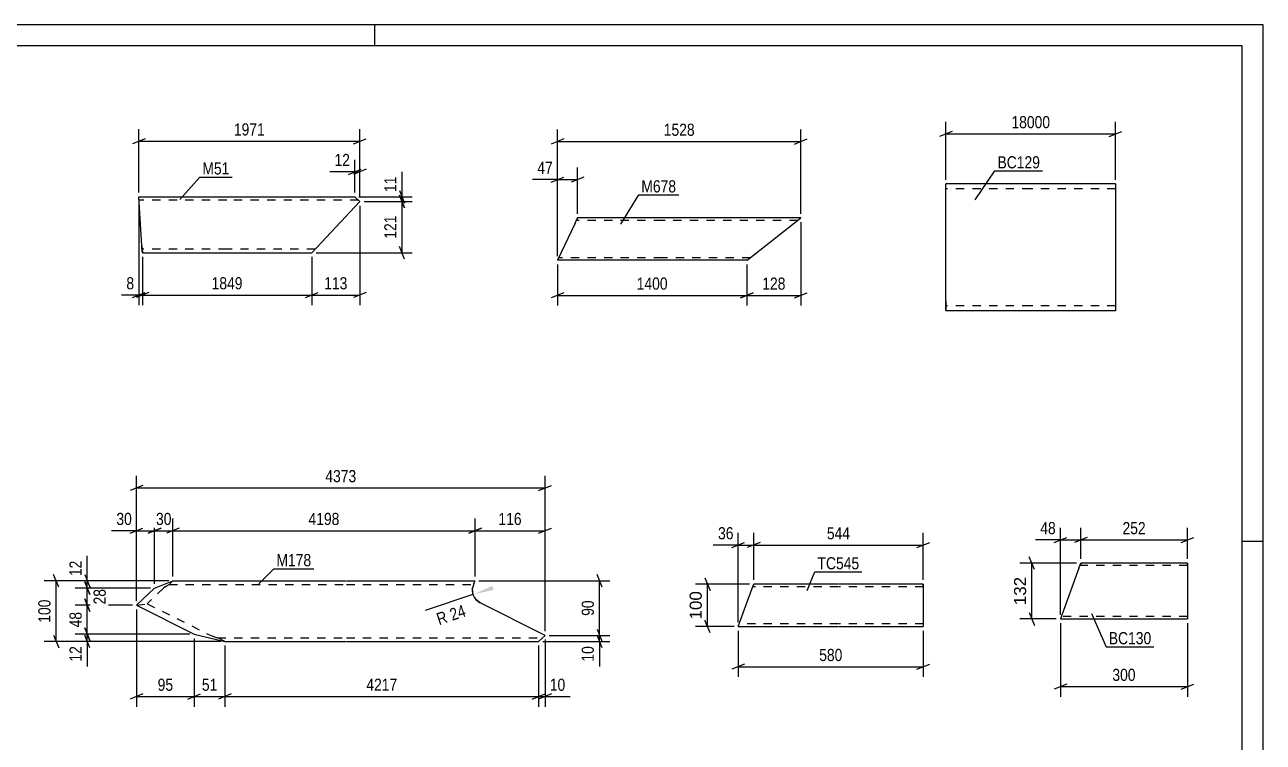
# Model space of a CAD drawing. Header units: millimetres. Extents: x 0 to 594, y 0 to 420.
# Drawn here: x 301.3 to 594, y 250.6 to 420 of the extents above; entities that cross this region are included whole.
import ezdxf

# ---------------------------------------------------------------- set-up
doc = ezdxf.new("R2010")
doc.units = ezdxf.units.MM
doc.linetypes.add('DXK_LINE_DOT2', pattern=[3.9198, 1.9599, -1.9599])
doc.styles.add('Arial', font='ARIAL.TTF', dxfattribs={"height": 0.2})
doc.styles.add('Arial Narrow', font='ARIALN.TTF', dxfattribs={"height": 0.2})

# ---------------------------------------------------------------- blocks, each defined once
blk = doc.blocks.new('Unknown-335479146-1132 - 19368')
at = {"color": 5, "linetype": 'Continuous'}
for p, q in [((594, 420), (0, 420)), ((384, 415), (384, 420)), ((594, 0), (594, 420)), ((589, 415), (5, 415)), ((589, 5), (589, 415)), ((594, 298), (589, 298))]:
    blk.add_line(p, q, dxfattribs=at)
blk = doc.blocks.new('Part-335479146-4378 - 4361')
at = {"color": 2, "linetype": 'Continuous'}
for p, q in [((473.12, 286.68), (473.56, 287.88)), ((493.56, 287.88), (473.56, 287.88)), ((513.66, 287.88), (493.66, 287.88)), ((513.66, 287.88), (513.66, 287.79)), ((513.66, 287.79), (513.66, 277.88)), ((469.92, 277.88), (473.12, 286.68)), ((469.92, 277.88), (493.56, 277.88)), ((493.66, 277.88), (513.66, 277.88))]:
    blk.add_line(p, q, dxfattribs=at)
at = {"color": 7, "linetype": 'DXK_LINE_DOT2'}
for p, q in [((493.56, 287.28), (473.34, 287.28)), ((473.52, 287.79), (473.43, 287.53)), ((473.56, 287.88), (473.52, 287.79)), ((513.66, 287.28), (493.66, 287.28)), ((513.66, 287.53), (513.66, 287.88)), ((493.56, 278.48), (470.14, 278.48)), ((513.66, 278.48), (493.66, 278.48)), ((469.92, 277.88), (469.95, 277.97))]:
    blk.add_line(p, q, dxfattribs=at)
blk = doc.blocks.new('Part-335479146-3933 - 3917')
at = {"color": 2, "linetype": 'Continuous'}
for p, q in [((331.98, 286.94), (327.71, 282.9)), ((331.98, 286.94), (336.29, 288.66)), ((336.29, 288.66), (377.17, 288.66)), ((377.3, 288.66), (407.7, 288.66)), ((407.05, 286.76), (407.1, 286.94)), ((407.4, 288.05), (407.1, 286.94)), ((407.4, 288.05), (407.7, 288.66)), ((408.93, 283.45), (407.88, 284.27)), ((327.71, 282.9), (341.33, 276.09)), ((424.24, 275.79), (408.93, 283.45)), ((341.33, 276.09), (348.59, 274.37)), ((424.24, 275.79), (422.74, 274.37)), ((348.59, 274.37), (377.17, 274.37)), ((377.3, 274.37), (422.74, 274.37))]:
    blk.add_line(p, q, dxfattribs=at)
at = {"color": 7, "linetype": 'DXK_LINE_DOT2'}
for p, q in [((334.09, 286.94), (330.21, 283.27)), ((334.5, 287.27), (334.09, 286.94)), ((334.5, 287.27), (334.85, 287.47)), ((334.85, 287.47), (334.94, 287.55)), ((334.85, 287.47), (334.94, 287.55)), ((334.94, 287.55), (335.22, 287.73)), ((335.22, 287.73), (335.38, 287.8)), ((336.29, 288.66), (335.38, 287.8)), ((335.38, 287.8), (377.17, 287.8)), ((377.3, 287.8), (407.33, 287.8)), ((407.1, 286.94), (407.05, 286.76)), ((407.05, 286.76), (407.1, 286.94)), ((407.1, 286.94), (407.05, 286.76)), ((407.45, 288.16), (407.4, 288.05)), ((407.88, 284.27), (408.93, 283.45)), ((408.93, 283.45), (407.88, 284.27)), ((407.88, 284.27), (408.93, 283.45)), ((327.71, 282.9), (330.21, 283.27)), ((330.21, 283.27), (344.57, 276.09)), ((344.57, 276.09), (345.33, 275.76)), ((345.33, 275.76), (345.94, 275.55)), ((345.94, 275.55), (346.11, 275.48)), ((346.11, 275.48), (346.24, 275.43)), ((346.11, 275.48), (346.6, 275.29)), ((346.6, 275.29), (346.88, 275.23)), ((346.88, 275.23), (377.17, 275.23)), ((348.59, 274.37), (346.88, 275.23)), ((377.3, 275.23), (423.65, 275.23))]:
    blk.add_line(p, q, dxfattribs=at)
at = {"color": 2, "linetype": 'Continuous'}
blk.add_arc((410.47, 286.51), 3.43, 175.9254, 220.9254, dxfattribs=at)
at = {"color": 7, "linetype": 'DXK_LINE_DOT2'}
blk.add_arc((410.47, 286.51), 3.43, 175.9254, 220.9254, dxfattribs=at)
blk.add_arc((410.47, 286.51), 3.43, 175.9254, 220.9254, dxfattribs=at)
blk.add_arc((410.47, 286.51), 3.43, 175.9254, 220.9254, dxfattribs=at)
blk = doc.blocks.new('Part-335479146-3376 - 3359')
at = {"color": 2, "linetype": 'Continuous'}
for p, q in [((550.45, 291.66), (550.88, 292.86)), ((576.08, 292.86), (550.88, 292.86)), ((576.08, 292.86), (576.08, 292.77)), ((576.08, 292.77), (576.08, 279.66)), ((550.45, 291.66), (546.08, 279.66)), ((546.08, 279.66), (576.08, 279.66))]:
    blk.add_line(p, q, dxfattribs=at)
at = {"color": 7, "linetype": 'DXK_LINE_DOT2'}
for p, q in [((550.85, 292.77), (550.75, 292.51)), ((550.88, 292.86), (550.85, 292.77)), ((576.08, 292.51), (576.08, 292.86)), ((576.08, 292.26), (550.66, 292.26)), ((576.08, 280.26), (546.3, 280.26))]:
    blk.add_line(p, q, dxfattribs=at)
blk = doc.blocks.new('Part-335479146-3158 - 3142')
at = {"color": 2, "linetype": 'Continuous'}
for p, q in [((328.97, 367.77), (328.24, 379.37)), ((328.24, 379.37), (349.02, 379.37)), ((349.12, 379.37), (379.26, 379.37)), ((369.12, 366.17), (380.47, 378.24)), ((379.26, 379.37), (380.47, 378.24)), ((328.97, 367.77), (329.07, 366.17)), ((329.07, 366.17), (349.02, 366.17)), ((349.12, 366.17), (369.12, 366.17))]:
    blk.add_line(p, q, dxfattribs=at)
at = {"color": 7, "linetype": 'DXK_LINE_DOT2'}
for p, q in [((349.02, 378.57), (328.29, 378.57)), ((380.11, 378.57), (349.12, 378.57)), ((329.06, 366.3), (328.97, 367.77)), ((329.02, 366.97), (329.01, 367.03)), ((349.02, 366.97), (329.02, 366.97)), ((369.87, 366.97), (349.12, 366.97))]:
    blk.add_line(p, q, dxfattribs=at)
blk = doc.blocks.new('Part-335479146-2998 - 2982')
at = {"color": 2, "linetype": 'Continuous'}
for p, q in [((539.01, 382.42), (519.01, 382.42)), ((519.01, 354.82), (519.01, 382.42)), ((559.11, 382.42), (539.11, 382.42)), ((559.11, 382.42), (559.11, 352.42)), ((519.01, 354.82), (519.01, 352.42)), ((539.01, 352.42), (519.01, 352.42)), ((559.11, 352.42), (539.11, 352.42))]:
    blk.add_line(p, q, dxfattribs=at)
at = {"color": 7, "linetype": 'DXK_LINE_DOT2'}
for p, q in [((539.01, 381.22), (519.01, 381.22)), ((559.11, 381.22), (539.11, 381.22)), ((519.01, 352.6), (519.01, 354.82)), ((519.01, 353.62), (519.01, 353.71)), ((539.01, 353.62), (519.01, 353.62)), ((559.11, 353.62), (539.11, 353.62)), ((559.11, 353.62), (559.11, 353.71))]:
    blk.add_line(p, q, dxfattribs=at)
blk = doc.blocks.new('Part-335479146-2545 - 2529')
at = {"color": 2, "linetype": 'Continuous'}
for p, q in [((431.35, 373.18), (427.2, 364.38)), ((431.35, 373.18), (431.92, 374.38)), ((451.92, 374.38), (431.92, 374.38)), ((484.73, 374.38), (452.02, 374.38)), ((472.02, 364.38), (484.73, 374.38)), ((451.92, 364.38), (427.2, 364.38)), ((472.02, 364.38), (452.02, 364.38))]:
    blk.add_line(p, q, dxfattribs=at)
at = {"color": 7, "linetype": 'DXK_LINE_DOT2'}
for p, q in [((451.92, 373.78), (431.64, 373.78)), ((431.92, 374.38), (431.75, 374.03)), ((483.97, 373.78), (452.02, 373.78)), ((451.92, 364.98), (427.49, 364.98)), ((472.78, 364.98), (452.02, 364.98))]:
    blk.add_line(p, q, dxfattribs=at)
blk = doc.blocks.new('StraightDimension-335479146-4391 - 4361')
at = {"color": 7, "linetype": 'Continuous'}
for p, q in [((469.92, 278.88), (469.92, 299.98)), ((473.56, 288.88), (473.56, 299.98)), ((468.42, 296.53), (471.42, 297.73)), ((469.92, 297.13), (473.56, 297.13)), ((475.06, 297.73), (472.06, 296.53))]:
    blk.add_line(p, q, dxfattribs=at)
at = {"color": 0}
blk.add_wipeout([(469.39, 297.88), (469.39, 302.08), (464.54, 302.08), (464.54, 297.88)], dxfattribs=at)
at = {"color": 7, "linetype": 'Continuous'}
blk.add_line((469.92, 297.13), (464.01, 297.13), dxfattribs=at)
blk.add_line((469.92, 297.13), (464.01, 297.13), dxfattribs=at)
at = {"color": 3, "style": 'Arial Narrow'}
blk.add_text('36', height=2.863, dxfattribs=at).set_placement((465.14, 298.48))
blk = doc.blocks.new('StraightDimension-335479146-4380 - 4361')
at = {"color": 7, "linetype": 'Continuous'}
for p, q in [((469.92, 276.88), (469.92, 265.98)), ((513.66, 276.88), (513.66, 265.98)), ((471.42, 268.98), (468.42, 267.78)), ((469.92, 268.38), (513.66, 268.38)), ((512.16, 267.78), (515.16, 268.98))]:
    blk.add_line(p, q, dxfattribs=at)
at = {"color": 0}
blk.add_wipeout([(495.13, 269.13), (495.13, 273.33), (488.45, 273.33), (488.45, 269.13)], dxfattribs=at)
at = {"color": 3, "style": 'Arial Narrow'}
blk.add_text('580', height=2.863, dxfattribs=at).set_placement((489.05, 269.73))
blk = doc.blocks.new('StraightDimension-335479146-4408 - 4361')
at = {"color": 7, "linetype": 'Continuous'}
for p, q in [((473.56, 288.88), (473.56, 299.98)), ((513.66, 288.88), (513.66, 299.98)), ((475.06, 297.73), (472.06, 296.53)), ((473.56, 297.13), (513.66, 297.13)), ((512.16, 296.53), (515.16, 297.73))]:
    blk.add_line(p, q, dxfattribs=at)
at = {"color": 0}
blk.add_wipeout([(496.95, 297.88), (496.95, 302.08), (490.27, 302.08), (490.27, 297.88)], dxfattribs=at)
at = {"color": 3, "style": 'Arial Narrow'}
blk.add_text('544', height=2.863, dxfattribs=at).set_placement((490.87, 298.48))
blk = doc.blocks.new('StraightDimension-335479146-21020 - 4361')
at = {"color": 7, "linetype": 'Continuous'}
for p, q in [((472.56, 287.88), (459.79, 287.88)), ((462.04, 289.38), (463.24, 286.38)), ((462.64, 277.88), (462.64, 287.88)), ((463.24, 276.38), (462.04, 279.38)), ((468.92, 277.88), (459.79, 277.88))]:
    blk.add_line(p, q, dxfattribs=at)
at = {"color": 0}
blk.add_wipeout([(461.89, 286.82), (457.69, 286.82), (457.69, 278.95), (461.89, 278.95)], dxfattribs=at)
at = {"color": 3, "style": 'Arial'}
blk.add_text('100', height=2.865, rotation=90.0002, dxfattribs=at).set_placement((461.29, 279.55))
blk = doc.blocks.new('StraightDimension-335479146-4080 - 3917')
at = {"color": 7, "linetype": 'Continuous'}
for p, q in [((422.74, 273.37), (422.74, 258.95)), ((424.24, 274.79), (424.24, 258.95)), ((421.24, 260.75), (424.24, 261.95)), ((425.74, 261.95), (422.74, 260.75)), ((422.74, 261.35), (424.24, 261.35))]:
    blk.add_line(p, q, dxfattribs=at)
at = {"color": 0}
blk.add_wipeout([(429.62, 262.1), (429.62, 266.3), (424.77, 266.3), (424.77, 262.1)], dxfattribs=at)
at = {"color": 7, "linetype": 'Continuous'}
blk.add_line((424.24, 261.35), (430.15, 261.35), dxfattribs=at)
blk.add_line((424.24, 261.35), (430.15, 261.35), dxfattribs=at)
at = {"color": 3, "style": 'Arial Narrow'}
blk.add_text('10', height=2.863, dxfattribs=at).set_placement((425.37, 262.7))
blk = doc.blocks.new('StraightDimension-335479146-4016 - 3917')
at = {"color": 7, "linetype": 'Continuous'}
for p, q in [((437.73, 287.16), (436.53, 290.16)), ((408.6, 288.66), (439.53, 288.66)), ((437.13, 275.79), (437.13, 288.66)), ((425.24, 275.79), (439.53, 275.79)), ((436.53, 277.29), (437.73, 274.29))]:
    blk.add_line(p, q, dxfattribs=at)
at = {"color": 0}
blk.add_wipeout([(436.38, 284.65), (432.18, 284.65), (432.18, 279.8), (436.38, 279.8)], dxfattribs=at)
at = {"color": 3, "style": 'Arial Narrow'}
blk.add_text('90', height=2.863, rotation=90.0002, dxfattribs=at).set_placement((435.78, 280.4))
blk = doc.blocks.new('StraightDimension-335479146-3936 - 3917')
at = {"color": 7, "linetype": 'Continuous'}
for p, q in [((309.29, 287.16), (308.09, 290.16)), ((334.9, 288.66), (305.84, 288.66)), ((308.69, 274.37), (308.69, 288.66)), ((308.09, 275.87), (309.29, 272.87)), ((347.59, 274.37), (305.84, 274.37))]:
    blk.add_line(p, q, dxfattribs=at)
at = {"color": 0}
blk.add_wipeout([(307.94, 284.86), (303.74, 284.86), (303.74, 278.17), (307.94, 278.17)], dxfattribs=at)
at = {"color": 3, "style": 'Arial Narrow'}
blk.add_text('100', height=2.863, rotation=90.0002, dxfattribs=at).set_placement((307.34, 278.77))
blk = doc.blocks.new('StraightDimension-335479146-3966 - 3917')
at = {"color": 7, "linetype": 'Continuous'}
for p, q in [((327.71, 283.9), (327.71, 313.47)), ((424.24, 276.79), (424.24, 313.47)), ((329.21, 311.22), (326.21, 310.02)), ((327.71, 310.62), (424.24, 310.62)), ((422.74, 310.02), (425.74, 311.22))]:
    blk.add_line(p, q, dxfattribs=at)
at = {"color": 0}
blk.add_wipeout([(380.23, 311.37), (380.23, 315.57), (371.72, 315.57), (371.72, 311.37)], dxfattribs=at)
at = {"color": 3, "style": 'Arial Narrow'}
blk.add_text('4373', height=2.863, dxfattribs=at).set_placement((372.32, 311.97))
blk = doc.blocks.new('RadiusDimension-335479146-3978 - 3917')
at = {"linetype": 'Continuous'}
blk.add_hatch(color=7, dxfattribs=at).paths.add_polyline_path([(412.12, 286.54), (407.21, 285.43), (411.8, 287.49)])
at = {"color": 7, "linetype": 'Continuous'}
blk.add_line((407.21, 285.43), (395.9, 281.66), dxfattribs=at)
blk.add_arc((410.47, 286.51), 3.43, 175.9254, 220.9254, dxfattribs=at)
at = {"color": 0}
blk.add_wipeout([(406.55, 279.99), (405.22, 283.98), (397.5, 281.4), (398.83, 277.42)], dxfattribs=at)
at = {"color": 3, "style": 'Arial Narrow'}
blk.add_text('R 24', height=2.863, rotation=18.4263, dxfattribs=at).set_placement((399.2, 278.18))
blk = doc.blocks.new('StraightDimension-335479146-3980 - 3917')
at = {"color": 7, "linetype": 'Continuous'}
for p, q in [((425.24, 275.79), (439.53, 275.79)), ((436.53, 277.29), (437.73, 274.29)), ((437.73, 272.87), (436.53, 275.87)), ((437.13, 274.37), (437.13, 275.79)), ((423.74, 274.37), (439.53, 274.37))]:
    blk.add_line(p, q, dxfattribs=at)
at = {"color": 0}
blk.add_wipeout([(436.38, 273.85), (432.18, 273.85), (432.18, 268.99), (436.38, 268.99)], dxfattribs=at)
at = {"color": 7, "linetype": 'Continuous'}
blk.add_line((437.13, 274.37), (437.13, 268.47), dxfattribs=at)
blk.add_line((437.13, 274.37), (437.13, 268.47), dxfattribs=at)
at = {"color": 3, "style": 'Arial Narrow'}
blk.add_text('10', height=2.863, rotation=90.0002, dxfattribs=at).set_placement((435.78, 269.59))
blk = doc.blocks.new('StraightDimension-335479146-4047 - 3917')
at = {"color": 7, "linetype": 'Continuous'}
for p, q in [((327.71, 281.9), (327.71, 258.95)), ((341.33, 275.09), (341.33, 258.95)), ((329.21, 261.95), (326.21, 260.75)), ((327.71, 261.35), (341.33, 261.35)), ((339.83, 260.75), (342.83, 261.95))]:
    blk.add_line(p, q, dxfattribs=at)
at = {"color": 0}
blk.add_wipeout([(336.95, 262.1), (336.95, 266.3), (332.09, 266.3), (332.09, 262.1)], dxfattribs=at)
at = {"color": 3, "style": 'Arial Narrow'}
blk.add_text('95', height=2.863, dxfattribs=at).set_placement((332.69, 262.7))
blk = doc.blocks.new('StraightDimension-335479146-4048 - 3917')
at = {"color": 7, "linetype": 'Continuous'}
for p, q in [((341.33, 275.09), (341.33, 258.95)), ((348.59, 273.37), (348.59, 258.95)), ((339.83, 260.75), (342.83, 261.95)), ((341.33, 261.35), (348.59, 261.35)), ((350.09, 261.95), (347.09, 260.75))]:
    blk.add_line(p, q, dxfattribs=at)
at = {"color": 0}
blk.add_wipeout([(347.39, 262.1), (347.39, 266.3), (342.54, 266.3), (342.54, 262.1)], dxfattribs=at)
at = {"color": 3, "style": 'Arial Narrow'}
blk.add_text('51', height=2.863, dxfattribs=at).set_placement((343.14, 262.7))
blk = doc.blocks.new('StraightDimension-335479146-4059 - 3917')
at = {"color": 7, "linetype": 'Continuous'}
for p, q in [((348.59, 273.37), (348.59, 258.95)), ((422.74, 273.37), (422.74, 258.95)), ((350.09, 261.95), (347.09, 260.75)), ((348.59, 261.35), (422.74, 261.35)), ((421.24, 260.75), (424.24, 261.95))]:
    blk.add_line(p, q, dxfattribs=at)
at = {"color": 0}
blk.add_wipeout([(389.92, 262.1), (389.92, 266.3), (381.41, 266.3), (381.41, 262.1)], dxfattribs=at)
at = {"color": 3, "style": 'Arial Narrow'}
blk.add_text('4217', height=2.863, dxfattribs=at).set_placement((382.01, 262.7))
blk = doc.blocks.new('StraightDimension-335479146-4230 - 3917')
at = {"color": 7, "linetype": 'Continuous'}
for p, q in [((407.7, 289.66), (407.7, 303.36)), ((424.24, 276.79), (424.24, 303.36)), ((409.2, 301.11), (406.2, 299.91)), ((407.7, 300.51), (424.24, 300.51)), ((422.74, 299.91), (425.74, 301.11))]:
    blk.add_line(p, q, dxfattribs=at)
at = {"color": 0}
blk.add_wipeout([(419.32, 301.26), (419.32, 305.46), (412.63, 305.46), (412.63, 301.26)], dxfattribs=at)
at = {"color": 3, "style": 'Arial Narrow'}
blk.add_text('116', height=2.863, dxfattribs=at).set_placement((413.23, 301.86))
blk = doc.blocks.new('StraightDimension-335479146-4102 - 3917')
at = {"color": 7, "linetype": 'Continuous'}
for p, q in [((340.33, 276.09), (313.21, 276.09)), ((315.46, 277.59), (316.66, 274.59)), ((316.66, 272.87), (315.46, 275.87)), ((316.06, 274.37), (316.06, 276.09)), ((347.59, 274.37), (313.21, 274.37))]:
    blk.add_line(p, q, dxfattribs=at)
at = {"color": 0}
blk.add_wipeout([(315.31, 273.85), (311.11, 273.85), (311.11, 268.99), (315.31, 268.99)], dxfattribs=at)
at = {"color": 7, "linetype": 'Continuous'}
blk.add_line((316.06, 274.37), (316.06, 268.47), dxfattribs=at)
blk.add_line((316.06, 274.37), (316.06, 268.47), dxfattribs=at)
at = {"color": 3, "style": 'Arial Narrow'}
blk.add_text('12', height=2.863, rotation=90.0002, dxfattribs=at).set_placement((314.71, 269.59))
blk = doc.blocks.new('StraightDimension-335479146-4123 - 3917')
at = {"color": 7, "linetype": 'Continuous'}
for p, q in [((315.46, 284.4), (316.66, 281.4)), ((326.71, 282.9), (313.21, 282.9)), ((316.06, 276.09), (316.06, 282.9)), ((340.33, 276.09), (313.21, 276.09)), ((316.66, 274.59), (315.46, 277.59))]:
    blk.add_line(p, q, dxfattribs=at)
at = {"color": 0}
blk.add_wipeout([(315.31, 281.92), (311.11, 281.92), (311.11, 277.07), (315.31, 277.07)], dxfattribs=at)
at = {"color": 3, "style": 'Arial Narrow'}
blk.add_text('48', height=2.863, rotation=90.0002, dxfattribs=at).set_placement((314.71, 277.67))
blk = doc.blocks.new('StraightDimension-335479146-4134 - 3917')
at = {"color": 7, "linetype": 'Continuous'}
for p, q in [((330.98, 286.94), (313.66, 286.94)), ((315.46, 288.44), (316.66, 285.44)), ((316.06, 282.9), (316.06, 286.94)), ((316.66, 281.4), (315.46, 284.4)), ((326.71, 282.9), (313.66, 282.9))]:
    blk.add_line(p, q, dxfattribs=at)
at = {"color": 0}
blk.add_wipeout([(321.01, 287.35), (316.81, 287.35), (316.81, 282.49), (321.01, 282.49)], dxfattribs=at)
at = {"color": 3, "style": 'Arial Narrow'}
blk.add_text('28', height=2.863, rotation=90.0002, dxfattribs=at).set_placement((320.41, 283.09))
blk = doc.blocks.new('StraightDimension-335479146-4145 - 3917')
at = {"color": 7, "linetype": 'Continuous'}
for p, q in [((315.46, 290.16), (316.66, 287.16)), ((335.29, 288.66), (313.21, 288.66)), ((330.98, 286.94), (313.21, 286.94)), ((316.66, 285.44), (315.46, 288.44)), ((316.06, 286.94), (316.06, 288.66))]:
    blk.add_line(p, q, dxfattribs=at)
at = {"color": 0}
blk.add_wipeout([(315.31, 294.04), (311.11, 294.04), (311.11, 289.18), (315.31, 289.18)], dxfattribs=at)
at = {"color": 7, "linetype": 'Continuous'}
blk.add_line((316.06, 288.66), (316.06, 294.56), dxfattribs=at)
blk.add_line((316.06, 288.66), (316.06, 294.56), dxfattribs=at)
at = {"color": 3, "style": 'Arial Narrow'}
blk.add_text('12', height=2.863, rotation=90.0002, dxfattribs=at).set_placement((314.71, 289.78))
blk = doc.blocks.new('StraightDimension-335479146-4167 - 3917')
at = {"color": 7, "linetype": 'Continuous'}
for p, q in [((327.71, 283.9), (327.71, 303.36)), ((331.98, 287.94), (331.98, 303.36)), ((326.21, 299.91), (329.21, 301.11)), ((327.71, 300.51), (331.98, 300.51)), ((333.48, 301.11), (330.48, 299.91))]:
    blk.add_line(p, q, dxfattribs=at)
at = {"color": 0}
blk.add_wipeout([(327.18, 301.26), (327.18, 305.46), (322.33, 305.46), (322.33, 301.26)], dxfattribs=at)
at = {"color": 7, "linetype": 'Continuous'}
blk.add_line((327.71, 300.51), (321.8, 300.51), dxfattribs=at)
blk.add_line((327.71, 300.51), (321.8, 300.51), dxfattribs=at)
at = {"color": 3, "style": 'Arial Narrow'}
blk.add_text('30', height=2.863, dxfattribs=at).set_placement((322.93, 301.86))
blk = doc.blocks.new('StraightDimension-335479146-4178 - 3917')
at = {"color": 7, "linetype": 'Continuous'}
for p, q in [((331.98, 287.94), (331.98, 303.36)), ((336.29, 289.66), (336.29, 303.36)), ((330.48, 299.91), (333.48, 301.11)), ((331.98, 300.51), (336.29, 300.51)), ((337.79, 301.11), (334.79, 299.91))]:
    blk.add_line(p, q, dxfattribs=at)
at = {"color": 0}
blk.add_wipeout([(336.56, 301.26), (336.56, 305.46), (331.7, 305.46), (331.7, 301.26)], dxfattribs=at)
at = {"color": 3, "style": 'Arial Narrow'}
blk.add_text('30', height=2.863, dxfattribs=at).set_placement((332.3, 301.86))
blk = doc.blocks.new('StraightDimension-335479146-4199 - 3917')
at = {"color": 7, "linetype": 'Continuous'}
for p, q in [((336.29, 289.66), (336.29, 303.36)), ((407.7, 289.66), (407.7, 303.36)), ((337.79, 301.11), (334.79, 299.91)), ((336.29, 300.51), (407.7, 300.51)), ((406.2, 299.91), (409.2, 301.11))]:
    blk.add_line(p, q, dxfattribs=at)
at = {"color": 0}
blk.add_wipeout([(376.25, 301.26), (376.25, 305.46), (367.74, 305.46), (367.74, 301.26)], dxfattribs=at)
at = {"color": 3, "style": 'Arial Narrow'}
blk.add_text('4198', height=2.863, dxfattribs=at).set_placement((368.34, 301.86))
blk = doc.blocks.new('StraightDimension-335479146-21001 - 3359')
at = {"color": 7, "linetype": 'Continuous'}
for p, q in [((549.88, 292.86), (536.46, 292.86)), ((539.91, 291.36), (538.71, 294.36)), ((539.31, 279.66), (539.31, 292.86)), ((538.71, 281.16), (539.91, 278.16)), ((545.08, 279.66), (536.46, 279.66))]:
    blk.add_line(p, q, dxfattribs=at)
at = {"color": 0}
blk.add_wipeout([(538.56, 290.19), (534.36, 290.19), (534.36, 282.32), (538.56, 282.32)], dxfattribs=at)
at = {"color": 3, "style": 'Arial'}
blk.add_text('132', height=2.865, rotation=90.0002, dxfattribs=at).set_placement((537.96, 282.92))
blk = doc.blocks.new('StraightDimension-335479146-3378 - 3359')
at = {"color": 7, "linetype": 'Continuous'}
for p, q in [((546.08, 278.66), (546.08, 261.29)), ((576.08, 278.66), (576.08, 261.29)), ((547.58, 264.29), (544.58, 263.09)), ((546.08, 263.69), (576.08, 263.69)), ((574.58, 263.09), (577.58, 264.29))]:
    blk.add_line(p, q, dxfattribs=at)
at = {"color": 0}
blk.add_wipeout([(564.42, 264.44), (564.42, 268.64), (557.74, 268.64), (557.74, 264.44)], dxfattribs=at)
at = {"color": 3, "style": 'Arial Narrow'}
blk.add_text('300', height=2.863, dxfattribs=at).set_placement((558.34, 265.04))
blk = doc.blocks.new('StraightDimension-335479146-3389 - 3359')
at = {"color": 7, "linetype": 'Continuous'}
for p, q in [((544.58, 297.74), (547.58, 298.94)), ((546.08, 280.66), (546.08, 301.19)), ((552.38, 298.94), (549.38, 297.74)), ((550.88, 293.86), (550.88, 301.19)), ((546.08, 298.34), (550.88, 298.34))]:
    blk.add_line(p, q, dxfattribs=at)
at = {"color": 0}
blk.add_wipeout([(545.55, 299.09), (545.55, 303.29), (540.7, 303.29), (540.7, 299.09)], dxfattribs=at)
at = {"color": 7, "linetype": 'Continuous'}
blk.add_line((546.08, 298.34), (540.17, 298.34), dxfattribs=at)
blk.add_line((546.08, 298.34), (540.17, 298.34), dxfattribs=at)
at = {"color": 3, "style": 'Arial Narrow'}
blk.add_text('48', height=2.863, dxfattribs=at).set_placement((541.3, 299.69))
blk = doc.blocks.new('StraightDimension-335479146-3406 - 3359')
at = {"color": 7, "linetype": 'Continuous'}
for p, q in [((552.38, 298.94), (549.38, 297.74)), ((550.88, 293.86), (550.88, 301.19)), ((574.58, 297.74), (577.58, 298.94)), ((576.08, 293.86), (576.08, 301.19)), ((550.88, 298.34), (576.08, 298.34))]:
    blk.add_line(p, q, dxfattribs=at)
at = {"color": 0}
blk.add_wipeout([(566.82, 299.09), (566.82, 303.29), (560.14, 303.29), (560.14, 299.09)], dxfattribs=at)
at = {"color": 3, "style": 'Arial Narrow'}
blk.add_text('252', height=2.863, dxfattribs=at).set_placement((560.74, 299.69))
blk = doc.blocks.new('StraightDimension-335479146-20098 - 3142')
at = {"color": 7, "linetype": 'Continuous'}
for p, q in [((380.47, 377.24), (380.47, 353.77)), ((369.12, 365.17), (369.12, 353.77)), ((367.62, 355.57), (370.62, 356.77)), ((369.12, 356.17), (380.47, 356.17)), ((381.97, 356.77), (378.97, 355.57))]:
    blk.add_line(p, q, dxfattribs=at)
at = {"color": 0}
blk.add_wipeout([(378.13, 356.92), (378.13, 361.12), (371.45, 361.12), (371.45, 356.92)], dxfattribs=at)
at = {"color": 3, "style": 'Arial Narrow'}
blk.add_text('113', height=2.863, dxfattribs=at).set_placement((372.05, 357.52))
blk = doc.blocks.new('StraightDimension-335479146-3234 - 3142')
at = {"color": 7, "linetype": 'Continuous'}
for p, q in [((328.24, 380.37), (328.24, 395.35)), ((380.47, 379.24), (380.47, 395.35)), ((329.74, 393.1), (326.74, 391.9)), ((328.24, 392.5), (380.47, 392.5)), ((378.97, 391.9), (381.97, 393.1))]:
    blk.add_line(p, q, dxfattribs=at)
at = {"color": 0}
blk.add_wipeout([(358.61, 393.25), (358.61, 397.45), (350.1, 397.45), (350.1, 393.25)], dxfattribs=at)
at = {"color": 3, "style": 'Arial Narrow'}
blk.add_text('1971', height=2.863, dxfattribs=at).set_placement((350.7, 393.85))
blk = doc.blocks.new('StraightDimension-335479146-3175 - 3142')
at = {"color": 7, "linetype": 'Continuous'}
for p, q in [((379.26, 380.37), (379.26, 388.13)), ((380.47, 379.24), (380.47, 388.13)), ((377.76, 384.68), (380.76, 385.88)), ((381.97, 385.88), (378.97, 384.68)), ((379.26, 385.28), (380.47, 385.28))]:
    blk.add_line(p, q, dxfattribs=at)
at = {"color": 0}
blk.add_wipeout([(378.74, 386.03), (378.74, 390.23), (373.88, 390.23), (373.88, 386.03)], dxfattribs=at)
at = {"color": 7, "linetype": 'Continuous'}
blk.add_line((379.26, 385.28), (373.36, 385.28), dxfattribs=at)
blk.add_line((379.26, 385.28), (373.36, 385.28), dxfattribs=at)
at = {"color": 3, "style": 'Arial Narrow'}
blk.add_text('12', height=2.863, dxfattribs=at).set_placement((374.48, 386.63))
blk = doc.blocks.new('StraightDimension-335479146-20099 - 3142')
at = {"color": 7, "linetype": 'Continuous'}
for p, q in [((329.07, 365.17), (329.07, 353.77)), ((369.12, 365.17), (369.12, 353.77)), ((330.57, 356.77), (327.57, 355.57)), ((329.07, 356.17), (369.12, 356.17)), ((367.62, 355.57), (370.62, 356.77))]:
    blk.add_line(p, q, dxfattribs=at)
at = {"color": 0}
blk.add_wipeout([(353.35, 356.92), (353.35, 361.12), (344.84, 361.12), (344.84, 356.92)], dxfattribs=at)
at = {"color": 3, "style": 'Arial Narrow'}
blk.add_text('1849', height=2.863, dxfattribs=at).set_placement((345.44, 357.52))
blk = doc.blocks.new('StraightDimension-335479146-3189 - 3142')
at = {"color": 7, "linetype": 'Continuous'}
for p, q in [((389.87, 380.87), (391.07, 377.87)), ((380.26, 379.37), (392.87, 379.37)), ((381.47, 378.24), (392.87, 378.24)), ((391.07, 376.74), (389.87, 379.74)), ((390.47, 378.24), (390.47, 379.37))]:
    blk.add_line(p, q, dxfattribs=at)
at = {"color": 0}
blk.add_wipeout([(389.72, 384.75), (385.52, 384.75), (385.52, 379.9), (389.72, 379.9)], dxfattribs=at)
at = {"color": 7, "linetype": 'Continuous'}
blk.add_line((390.47, 379.37), (390.47, 385.28), dxfattribs=at)
blk.add_line((390.47, 379.37), (390.47, 385.28), dxfattribs=at)
at = {"color": 3, "style": 'Arial Narrow'}
blk.add_text('11', height=2.863, rotation=90.0002, dxfattribs=at).set_placement((389.12, 380.5))
blk = doc.blocks.new('StraightDimension-335479146-3209 - 3142')
at = {"color": 7, "linetype": 'Continuous'}
for p, q in [((381.47, 378.24), (392.87, 378.24)), ((389.87, 379.74), (391.07, 376.74)), ((390.47, 366.17), (390.47, 378.24)), ((370.12, 366.17), (392.87, 366.17)), ((391.07, 364.67), (389.87, 367.67))]:
    blk.add_line(p, q, dxfattribs=at)
at = {"color": 0}
blk.add_wipeout([(389.72, 375.55), (385.52, 375.55), (385.52, 368.87), (389.72, 368.87)], dxfattribs=at)
at = {"color": 3, "style": 'Arial Narrow'}
blk.add_text('121', height=2.863, rotation=90.0002, dxfattribs=at).set_placement((389.12, 369.47))
blk = doc.blocks.new('StraightDimension-335479146-20100 - 3142')
at = {"color": 7, "linetype": 'Continuous'}
for p, q in [((328.24, 378.37), (328.24, 353.77)), ((329.07, 365.17), (329.07, 353.77)), ((326.74, 355.57), (329.74, 356.77)), ((330.57, 356.77), (327.57, 355.57)), ((328.24, 356.17), (329.07, 356.17))]:
    blk.add_line(p, q, dxfattribs=at)
at = {"color": 0}
blk.add_wipeout([(327.72, 356.92), (327.72, 361.12), (324.69, 361.12), (324.69, 356.92)], dxfattribs=at)
at = {"color": 7, "linetype": 'Continuous'}
blk.add_line((328.24, 356.17), (324.17, 356.17), dxfattribs=at)
blk.add_line((328.24, 356.17), (324.17, 356.17), dxfattribs=at)
at = {"color": 3, "style": 'Arial Narrow'}
blk.add_text('8', height=2.86, dxfattribs=at).set_placement((325.29, 357.52))
blk = doc.blocks.new('StraightDimension-335479146-3003 - 2982')
at = {"color": 7, "linetype": 'Continuous'}
for p, q in [((519.01, 383.42), (519.01, 397.08)), ((559.11, 383.42), (559.11, 397.08)), ((520.51, 394.83), (517.51, 393.63)), ((519.01, 394.23), (559.11, 394.23)), ((557.61, 393.63), (560.61, 394.83))]:
    blk.add_line(p, q, dxfattribs=at)
at = {"color": 0}
blk.add_wipeout([(544.23, 394.98), (544.23, 399.18), (533.89, 399.18), (533.89, 394.98)], dxfattribs=at)
at = {"color": 3, "style": 'Arial Narrow'}
blk.add_text('18000', height=2.863, dxfattribs=at).set_placement((534.49, 395.58))
blk = doc.blocks.new('StraightDimension-335479146-2572 - 2529')
at = {"color": 7, "linetype": 'Continuous'}
for p, q in [((484.73, 373.38), (484.73, 353.69)), ((471.93, 363.38), (471.93, 353.69)), ((473.43, 356.69), (470.43, 355.49)), ((471.93, 356.09), (484.73, 356.09)), ((483.23, 355.49), (486.23, 356.69))]:
    blk.add_line(p, q, dxfattribs=at)
at = {"color": 0}
blk.add_wipeout([(481.67, 356.84), (481.67, 361.04), (474.99, 361.04), (474.99, 356.84)], dxfattribs=at)
at = {"color": 3, "style": 'Arial Narrow'}
blk.add_text('128', height=2.863, dxfattribs=at).set_placement((475.59, 357.44))
blk = doc.blocks.new('StraightDimension-335479146-2548 - 2529')
at = {"color": 7, "linetype": 'Continuous'}
for p, q in [((427.2, 365.38), (427.2, 395.28)), ((484.73, 375.38), (484.73, 395.28)), ((428.7, 393.03), (425.7, 391.83)), ((427.2, 392.43), (484.73, 392.43)), ((483.23, 391.83), (486.23, 393.03))]:
    blk.add_line(p, q, dxfattribs=at)
at = {"color": 0}
blk.add_wipeout([(460.22, 393.18), (460.22, 397.38), (451.71, 397.38), (451.71, 393.18)], dxfattribs=at)
at = {"color": 3, "style": 'Arial Narrow'}
blk.add_text('1528', height=2.863, dxfattribs=at).set_placement((452.31, 393.78))
blk = doc.blocks.new('StraightDimension-335479146-2586 - 2529')
at = {"color": 7, "linetype": 'Continuous'}
for p, q in [((425.7, 382.83), (428.7, 384.03)), ((427.2, 365.38), (427.2, 386.28)), ((433.42, 384.03), (430.42, 382.83)), ((431.92, 375.38), (431.92, 386.28)), ((427.2, 383.43), (431.92, 383.43))]:
    blk.add_line(p, q, dxfattribs=at)
at = {"color": 0}
blk.add_wipeout([(426.68, 384.18), (426.68, 388.38), (421.82, 388.38), (421.82, 384.18)], dxfattribs=at)
at = {"color": 7, "linetype": 'Continuous'}
blk.add_line((427.2, 383.43), (421.3, 383.43), dxfattribs=at)
blk.add_line((427.2, 383.43), (421.3, 383.43), dxfattribs=at)
at = {"color": 3, "style": 'Arial Narrow'}
blk.add_text('47', height=2.863, dxfattribs=at).set_placement((422.42, 384.78))
blk = doc.blocks.new('StraightDimension-335479146-2559 - 2529')
at = {"color": 7, "linetype": 'Continuous'}
for p, q in [((427.2, 363.38), (427.2, 353.69)), ((471.93, 363.38), (471.93, 353.69)), ((428.7, 356.69), (425.7, 355.49)), ((427.2, 356.09), (471.93, 356.09)), ((470.43, 355.49), (473.43, 356.69))]:
    blk.add_line(p, q, dxfattribs=at)
at = {"color": 0}
blk.add_wipeout([(453.83, 356.84), (453.83, 361.04), (445.31, 361.04), (445.31, 356.84)], dxfattribs=at)
at = {"color": 3, "style": 'Arial Narrow'}
blk.add_text('1400', height=2.863, dxfattribs=at).set_placement((445.91, 357.44))
blk = doc.blocks.new('Mark-335479146-4374 - 4361')
at = {"color": 0}
blk.add_wipeout([(498.51, 291.39), (498.51, 294.39), (488.65, 294.39), (488.65, 291.39)], dxfattribs=at)
blk.add_wipeout([(498.51, 291.39), (498.51, 294.39), (488.65, 294.39), (488.65, 291.39)], dxfattribs=at)
at = {"color": 30, "linetype": 'Continuous'}
for p, q in [((486.23, 286.37), (488.05, 290.79)), ((488.05, 290.79), (499.11, 290.79))]:
    blk.add_line(p, q, dxfattribs=at)
at = {"color": 3, "style": 'Arial Narrow'}
blk.add_text('TC545', height=2.863, dxfattribs=at).set_placement((488.65, 291.39))
blk = doc.blocks.new('Mark-335479146-3929 - 3917')
at = {"color": 0}
blk.add_wipeout([(368.98, 292.13), (368.98, 295.13), (360.76, 295.13), (360.76, 292.13)], dxfattribs=at)
blk.add_wipeout([(368.98, 292.13), (368.98, 295.13), (360.76, 295.13), (360.76, 292.13)], dxfattribs=at)
at = {"color": 30, "linetype": 'Continuous'}
for p, q in [((356.62, 288), (360.16, 291.53)), ((360.16, 291.53), (369.58, 291.53))]:
    blk.add_line(p, q, dxfattribs=at)
at = {"color": 3, "style": 'Arial Narrow'}
blk.add_text('M178', height=2.863, dxfattribs=at).set_placement((360.76, 292.13))
blk = doc.blocks.new('Mark-335479146-3372 - 3359')
at = {"color": 0}
blk.add_wipeout([(567.54, 273.7), (567.54, 276.7), (557.5, 276.7), (557.5, 273.7)], dxfattribs=at)
blk.add_wipeout([(567.54, 273.7), (567.54, 276.7), (557.5, 276.7), (557.5, 273.7)], dxfattribs=at)
at = {"color": 30, "linetype": 'Continuous'}
for p, q in [((553.44, 280.94), (556.9, 273.1)), ((556.9, 273.1), (568.14, 273.1))]:
    blk.add_line(p, q, dxfattribs=at)
at = {"color": 3, "style": 'Arial Narrow'}
blk.add_text('BC130', height=2.863, dxfattribs=at).set_placement((557.5, 273.7))
blk = doc.blocks.new('Mark-335479146-3154 - 3142')
at = {"color": 0}
blk.add_wipeout([(349.66, 384.65), (349.66, 387.65), (343.26, 387.65), (343.26, 384.65)], dxfattribs=at)
blk.add_wipeout([(349.66, 384.65), (349.66, 387.65), (343.26, 387.65), (343.26, 384.65)], dxfattribs=at)
at = {"color": 30, "linetype": 'Continuous'}
for p, q in [((337.96, 378.7), (342.66, 384.05)), ((342.66, 384.05), (350.26, 384.05))]:
    blk.add_line(p, q, dxfattribs=at)
at = {"color": 3, "style": 'Arial Narrow'}
blk.add_text('M51', height=2.863, dxfattribs=at).set_placement((343.26, 384.65))
blk = doc.blocks.new('Mark-335479146-2994 - 2982')
at = {"color": 0}
blk.add_wipeout([(541.24, 386.09), (541.24, 389.09), (531.19, 389.09), (531.19, 386.09)], dxfattribs=at)
blk.add_wipeout([(541.24, 386.09), (541.24, 389.09), (531.19, 389.09), (531.19, 386.09)], dxfattribs=at)
at = {"color": 30, "linetype": 'Continuous'}
for p, q in [((525.91, 378.68), (530.59, 385.49)), ((530.59, 385.49), (541.84, 385.49))]:
    blk.add_line(p, q, dxfattribs=at)
at = {"color": 3, "style": 'Arial Narrow'}
blk.add_text('BC129', height=2.863, dxfattribs=at).set_placement((531.19, 386.09))
blk = doc.blocks.new('Mark-335479146-2541 - 2529')
at = {"color": 0}
blk.add_wipeout([(455.24, 380.41), (455.24, 383.41), (447.01, 383.41), (447.01, 380.41)], dxfattribs=at)
blk.add_wipeout([(455.24, 380.41), (455.24, 383.41), (447.01, 383.41), (447.01, 380.41)], dxfattribs=at)
at = {"color": 30, "linetype": 'Continuous'}
for p, q in [((442.18, 372.92), (446.41, 379.81)), ((446.41, 379.81), (455.84, 379.81))]:
    blk.add_line(p, q, dxfattribs=at)
at = {"color": 3, "style": 'Arial Narrow'}
blk.add_text('M678', height=2.863, dxfattribs=at).set_placement((447.01, 380.41))

msp = doc.modelspace()

# ---------------------------------------------------------------- block references
for name in ['Unknown-335479146-1132 - 19368', 'Part-335479146-2998 - 2982', 'Part-335479146-3158 - 3142', 'Part-335479146-2545 - 2529', 'Part-335479146-3376 - 3359', 'Part-335479146-3933 - 3917', 'Part-335479146-4378 - 4361']:
    msp.add_blockref(name, (0, 0))

# ---------------------------------------------------------------- next in the draw order: block references
for name in ['StraightDimension-335479146-3003 - 2982', 'StraightDimension-335479146-3234 - 3142', 'StraightDimension-335479146-20098 - 3142', 'StraightDimension-335479146-2572 - 2529', 'StraightDimension-335479146-4391 - 4361', 'StraightDimension-335479146-21001 - 3359', 'StraightDimension-335479146-3936 - 3917', 'StraightDimension-335479146-4380 - 4361', 'StraightDimension-335479146-4080 - 3917']:
    msp.add_blockref(name, (0, 0))

# ---------------------------------------------------------------- next in the draw order: block references
for name in ['StraightDimension-335479146-2548 - 2529', 'StraightDimension-335479146-3175 - 3142', 'Mark-335479146-3154 - 3142', 'Mark-335479146-2994 - 2982', 'StraightDimension-335479146-20099 - 3142', 'StraightDimension-335479146-2559 - 2529', 'StraightDimension-335479146-4408 - 4361', 'StraightDimension-335479146-3389 - 3359', 'StraightDimension-335479146-4016 - 3917', 'StraightDimension-335479146-3378 - 3359']:
    msp.add_blockref(name, (0, 0))

# ---------------------------------------------------------------- next in the draw order: block references
for name in ['StraightDimension-335479146-2586 - 2529', 'StraightDimension-335479146-3189 - 3142', 'Mark-335479146-2541 - 2529', 'StraightDimension-335479146-20100 - 3142', 'StraightDimension-335479146-3966 - 3917', 'StraightDimension-335479146-3406 - 3359', 'Mark-335479146-4374 - 4361', 'StraightDimension-335479146-21020 - 4361', 'Mark-335479146-3372 - 3359']:
    msp.add_blockref(name, (0, 0))

# ---------------------------------------------------------------- next in the draw order: block references
for name in ['StraightDimension-335479146-3209 - 3142', 'RadiusDimension-335479146-3978 - 3917', 'StraightDimension-335479146-4047 - 3917', 'StraightDimension-335479146-3980 - 3917']:
    msp.add_blockref(name, (0, 0))

# ---------------------------------------------------------------- next in the draw order: block references
for name in ['StraightDimension-335479146-4230 - 3917', 'StraightDimension-335479146-4048 - 3917']:
    msp.add_blockref(name, (0, 0))

# ---------------------------------------------------------------- next in the draw order: block references
msp.add_blockref('StraightDimension-335479146-4059 - 3917', (0, 0))

# ---------------------------------------------------------------- next in the draw order: block references
msp.add_blockref('StraightDimension-335479146-4102 - 3917', (0, 0))

# ---------------------------------------------------------------- next in the draw order: block references
msp.add_blockref('StraightDimension-335479146-4123 - 3917', (0, 0))

# ---------------------------------------------------------------- next in the draw order: block references
msp.add_blockref('StraightDimension-335479146-4134 - 3917', (0, 0))

# ---------------------------------------------------------------- next in the draw order: block references
msp.add_blockref('StraightDimension-335479146-4145 - 3917', (0, 0))

# ---------------------------------------------------------------- next in the draw order: block references
msp.add_blockref('StraightDimension-335479146-4167 - 3917', (0, 0))

# ---------------------------------------------------------------- next in the draw order: block references
msp.add_blockref('StraightDimension-335479146-4178 - 3917', (0, 0))

# ---------------------------------------------------------------- next in the draw order: block references
msp.add_blockref('StraightDimension-335479146-4199 - 3917', (0, 0))

# ---------------------------------------------------------------- next in the draw order: block references
msp.add_blockref('Mark-335479146-3929 - 3917', (0, 0))

doc.saveas('drawing.dxf')
